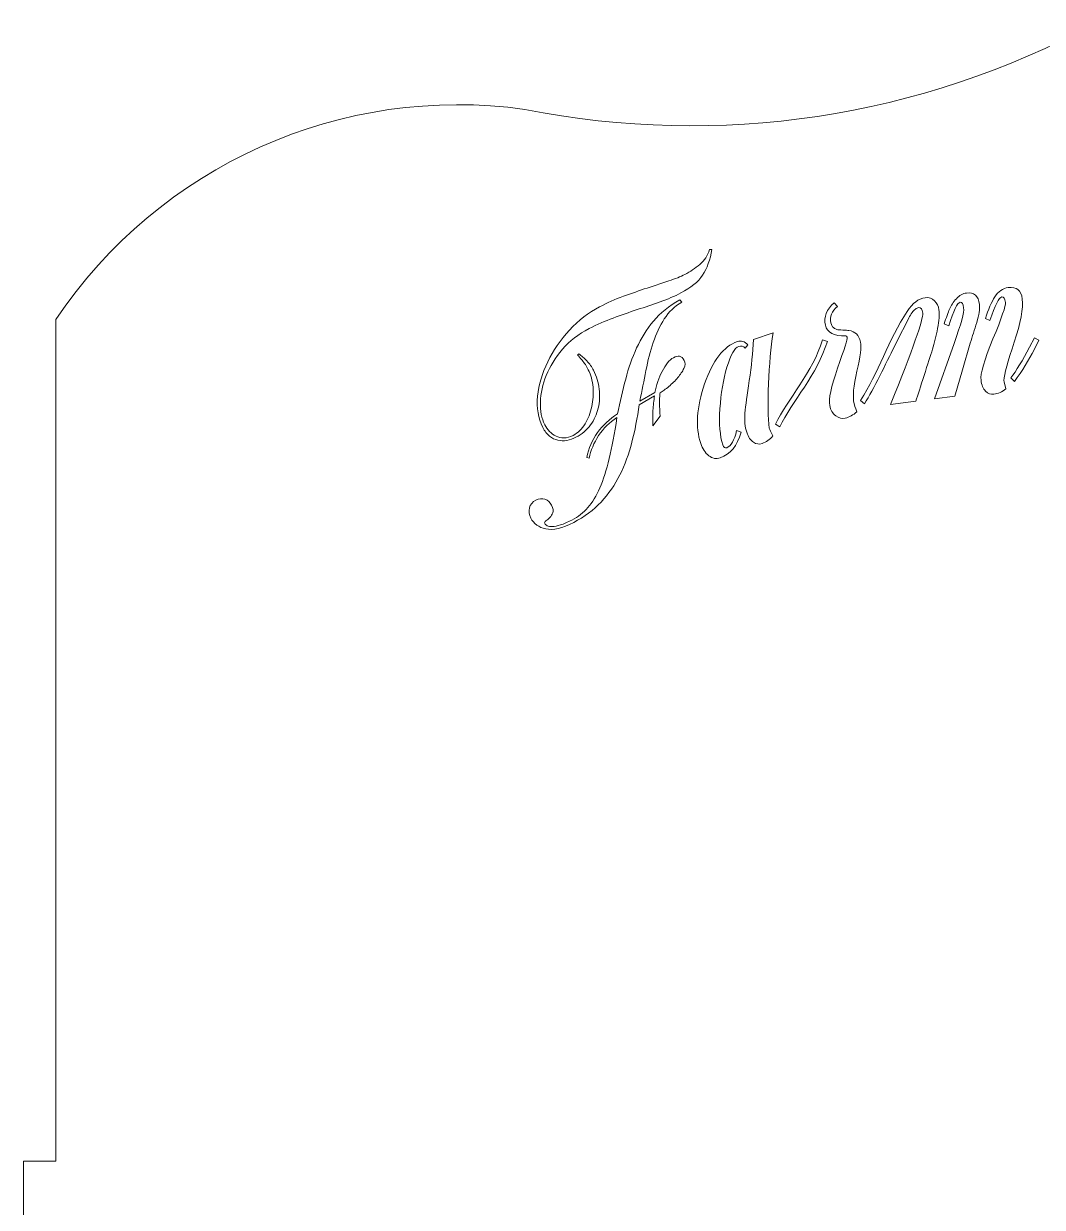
# Model space of a CAD drawing. Header units: millimetres. Extents: x -1461 to 1461, y -779 to 779.
# Drawn here: x -477.3 to -382.2, y -660.7 to -550.3 of the extents above; entities that cross this region are included whole.
import ezdxf

# ---------------------------------------------------------------- set-up
doc = ezdxf.new("R2010")
doc.units = ezdxf.units.MM
doc.header["$MEASUREMENT"] = 0
doc.layers.add('Camada 1', color=7, linetype='Continuous')

msp = doc.modelspace()

# ---------------------------------------------------------------- linework, layer by layer
at = {"layer": 'Camada 1', "color": 250, "lineweight": 20}
for points, knots in [([(-474.2822, -707.2829), (-474.2822, -707.2829), (-474.2822, -771.1561), (-474.2822, -771.1561), (-474.2822, -771.1561), (-474.2822, -771.1561), (-414.7821, -771.1561), (-414.7821, -771.1561), (-414.7821, -771.1561), (-414.7821, -771.1561), (-414.7821, -768.1561), (-414.7821, -768.1561), (-414.7821, -768.1561), (-414.7821, -768.1561), (-339.7821, -768.1561), (-339.7821, -768.1561), (-339.7821, -768.1561), (-339.7821, -768.1561), (-339.7821, -771.1561), (-339.7821, -771.1561), (-339.7821, -771.1561), (-339.7821, -771.1561), (-280.2821, -771.1561), (-280.2821, -771.1561), (-280.2821, -771.1561), (-280.2821, -771.1561), (-280.2821, -707.2829), (-280.2821, -707.2829), (-280.2821, -707.2829), (-280.2821, -707.2829), (-277.2821, -707.2829), (-277.2821, -707.2829), (-277.2821, -707.2829), (-277.2821, -707.2829), (-277.2821, -656.3901), (-277.2821, -656.3901), (-277.2821, -656.3901), (-277.2821, -656.3901), (-280.2821, -656.3901), (-280.2821, -656.3901), (-280.2821, -656.3901), (-280.2821, -656.3901), (-280.2821, -592.7633), (-280.2821, -592.7633), (-280.2821, -592.7633), (-280.2821, -592.7633), (-280.2821, -577.8736), (-280.2821, -577.8736), (-280.2821, -577.8736), (-289.9593, -563.4669), (-306.9542, -555.858), (-324.0814, -558.2641), (-324.0814, -558.2641), (-342.2015, -561.8744), (-361.0066, -559.0464), (-377.2821, -550.2634), (-377.2821, -550.2634), (-393.5576, -559.0464), (-412.3627, -561.8744), (-430.4828, -558.2641), (-430.4828, -558.2641), (-447.61, -555.858), (-464.605, -563.4669), (-474.2822, -577.8736), (-474.2822, -577.8736), (-474.2822, -577.8736), (-474.2822, -592.7633), (-474.2822, -592.7633), (-474.2822, -592.7633), (-474.2822, -592.7633), (-474.2822, -656.3901), (-474.2822, -656.3901), (-474.2822, -656.3901), (-474.2822, -656.3901), (-477.2822, -656.3901), (-477.2822, -656.3901), (-477.2822, -656.3901), (-477.2822, -656.3901), (-477.2822, -707.2829), (-477.2822, -707.2829), (-477.2822, -707.2829), (-477.2822, -707.2829), (-474.2822, -707.2829), (-474.2822, -707.2829)], [0, 0, 0, 0, 0.04545455, 0.04545455, 0.04545455, 0.04545455, 0.09090909, 0.09090909, 0.09090909, 0.09090909, 0.13636364, 0.13636364, 0.13636364, 0.13636364, 0.18181818, 0.18181818, 0.18181818, 0.18181818, 0.22727273, 0.22727273, 0.22727273, 0.22727273, 0.27272727, 0.27272727, 0.27272727, 0.27272727, 0.31818182, 0.31818182, 0.31818182, 0.31818182, 0.36363636, 0.36363636, 0.36363636, 0.36363636, 0.40909091, 0.40909091, 0.40909091, 0.40909091, 0.45454545, 0.45454545, 0.45454545, 0.45454545, 0.5, 0.5, 0.5, 0.5, 0.54545455, 0.54545455, 0.54545455, 0.54545455, 0.59090909, 0.59090909, 0.59090909, 0.59090909, 0.63636364, 0.63636364, 0.63636364, 0.63636364, 0.68181818, 0.68181818, 0.68181818, 0.68181818, 0.72727273, 0.72727273, 0.72727273, 0.72727273, 0.77272727, 0.77272727, 0.77272727, 0.77272727, 0.81818182, 0.81818182, 0.81818182, 0.81818182, 0.86363636, 0.86363636, 0.86363636, 0.86363636, 0.90909091, 0.90909091, 0.90909091, 0.90909091, 1, 1, 1, 1]), ([(-413.0456, -571.3444), (-413.1928, -572.2911), (-413.4783, -573.0826), (-413.9021, -573.7189), (-413.9021, -573.7189), (-414.3258, -574.3551), (-415.0027, -574.9124), (-415.932, -575.3901), (-415.932, -575.3901), (-416.5245, -575.6946), (-417.1666, -575.9692), (-417.8579, -576.2135), (-417.8579, -576.2135), (-418.5492, -576.4578), (-419.2659, -576.7025), (-420.0079, -576.9472), (-420.0079, -576.9472), (-420.7499, -577.1919), (-421.5005, -577.454), (-422.2589, -577.7328), (-422.2589, -577.7328), (-423.0174, -578.0116), (-423.7605, -578.3382), (-424.4878, -578.7121), (-424.4878, -578.7121), (-425.4846, -579.2245), (-426.3162, -579.8697), (-426.9821, -580.6475), (-426.9821, -580.6475), (-427.6482, -581.4254), (-428.1538, -582.2361), (-428.4978, -583.079), (-428.4978, -583.079), (-428.8419, -583.9219), (-429.0257, -584.7553), (-429.0486, -585.5783), (-429.0486, -585.5783), (-429.0716, -586.4013), (-428.9349, -587.1041), (-428.6389, -587.6861), (-428.6389, -587.6861), (-428.5218, -587.9162), (-428.3726, -588.126), (-428.1916, -588.3147), (-428.1916, -588.3147), (-428.0108, -588.5032), (-427.808, -588.6513), (-427.5839, -588.7579), (-427.5839, -588.7579), (-427.3598, -588.8646), (-427.1122, -588.9169), (-426.8416, -588.9144), (-426.8416, -588.9144), (-426.571, -588.9119), (-426.2874, -588.8345), (-425.9912, -588.6821), (-425.9912, -588.6821), (-425.5467, -588.4537), (-425.176, -588.0965), (-424.8794, -587.6111), (-424.8794, -587.6111), (-424.5829, -587.1257), (-424.3727, -586.5863), (-424.2496, -585.9936), (-424.2496, -585.9936), (-424.1265, -585.401), (-424.088, -584.8003), (-424.134, -584.1921), (-424.134, -584.1921), (-424.18, -583.5839), (-424.3271, -583.0359), (-424.5749, -582.5486), (-424.5749, -582.5486), (-424.7472, -582.2102), (-424.9376, -581.9193), (-425.1462, -581.6765), (-425.1462, -581.6765), (-425.3546, -581.4335), (-425.4965, -581.2716), (-425.5717, -581.1907), (-425.5717, -581.1907), (-425.5717, -581.1907), (-425.451, -581.0774), (-425.451, -581.0774), (-425.451, -581.0774), (-425.2126, -581.2451), (-424.9652, -581.4641), (-424.7092, -581.7337), (-424.7092, -581.7337), (-424.4532, -582.0033), (-424.2458, -582.294), (-424.0873, -582.6053), (-424.0873, -582.6053), (-423.8049, -583.1604), (-423.627, -583.7438), (-423.554, -584.355), (-423.554, -584.355), (-423.481, -584.9663), (-423.511, -585.5586), (-423.6444, -586.1309), (-423.6444, -586.1309), (-423.7778, -586.7034), (-424.0204, -587.2293), (-424.3712, -587.7085), (-424.3712, -587.7085), (-424.722, -588.1877), (-425.1736, -588.5695), (-425.7258, -588.8532), (-425.7258, -588.8532), (-425.995, -588.9916), (-426.277, -589.0896), (-426.5705, -589.1465), (-426.5705, -589.1465), (-426.8642, -589.2035), (-427.1469, -589.1994), (-427.4181, -589.1339), (-427.4181, -589.1339), (-427.6893, -589.0684), (-427.9461, -588.9397), (-428.1878, -588.7482), (-428.1878, -588.7482), (-428.4296, -588.5567), (-428.6403, -588.2845), (-428.8193, -587.9327), (-428.8193, -587.9327), (-429.2531, -587.0798), (-429.4142, -586.1119), (-429.3023, -585.0298), (-429.3023, -585.0298), (-429.1904, -583.9474), (-428.8767, -582.8767), (-428.362, -581.818), (-428.362, -581.818), (-427.8473, -580.7592), (-427.1694, -579.7703), (-426.3286, -578.8513), (-426.3286, -578.8513), (-425.4878, -577.9323), (-424.5555, -577.2095), (-423.5319, -576.6835), (-423.5319, -576.6835), (-422.8047, -576.3097), (-422.0615, -575.9832), (-421.303, -575.7042), (-421.303, -575.7042), (-420.5443, -575.4254), (-419.8006, -575.1669), (-419.0721, -574.929), (-419.0721, -574.929), (-419.0721, -574.929), (-417.0635, -574.2681), (-417.0635, -574.2681), (-417.0635, -574.2681), (-416.4532, -574.0652), (-415.9525, -573.8634), (-415.562, -573.6626), (-415.562, -573.6626), (-415.0635, -573.4065), (-414.5977, -573.0942), (-414.1649, -572.7267), (-414.1649, -572.7267), (-413.7319, -572.3589), (-413.4264, -571.8987), (-413.2486, -571.3463), (-413.2486, -571.3463), (-413.2486, -571.3463), (-413.0456, -571.3444), (-413.0456, -571.3444)], [0, 0, 0, 0, 0.02325581, 0.02325581, 0.02325581, 0.02325581, 0.04651163, 0.04651163, 0.04651163, 0.04651163, 0.06976744, 0.06976744, 0.06976744, 0.06976744, 0.09302326, 0.09302326, 0.09302326, 0.09302326, 0.11627907, 0.11627907, 0.11627907, 0.11627907, 0.13953488, 0.13953488, 0.13953488, 0.13953488, 0.1627907, 0.1627907, 0.1627907, 0.1627907, 0.18604651, 0.18604651, 0.18604651, 0.18604651, 0.20930233, 0.20930233, 0.20930233, 0.20930233, 0.23255814, 0.23255814, 0.23255814, 0.23255814, 0.25581395, 0.25581395, 0.25581395, 0.25581395, 0.27906977, 0.27906977, 0.27906977, 0.27906977, 0.30232558, 0.30232558, 0.30232558, 0.30232558, 0.3255814, 0.3255814, 0.3255814, 0.3255814, 0.34883721, 0.34883721, 0.34883721, 0.34883721, 0.37209302, 0.37209302, 0.37209302, 0.37209302, 0.39534884, 0.39534884, 0.39534884, 0.39534884, 0.41860465, 0.41860465, 0.41860465, 0.41860465, 0.44186047, 0.44186047, 0.44186047, 0.44186047, 0.46511628, 0.46511628, 0.46511628, 0.46511628, 0.48837209, 0.48837209, 0.48837209, 0.48837209, 0.51162791, 0.51162791, 0.51162791, 0.51162791, 0.53488372, 0.53488372, 0.53488372, 0.53488372, 0.55813953, 0.55813953, 0.55813953, 0.55813953, 0.58139535, 0.58139535, 0.58139535, 0.58139535, 0.60465116, 0.60465116, 0.60465116, 0.60465116, 0.62790698, 0.62790698, 0.62790698, 0.62790698, 0.65116279, 0.65116279, 0.65116279, 0.65116279, 0.6744186, 0.6744186, 0.6744186, 0.6744186, 0.69767442, 0.69767442, 0.69767442, 0.69767442, 0.72093023, 0.72093023, 0.72093023, 0.72093023, 0.74418605, 0.74418605, 0.74418605, 0.74418605, 0.76744186, 0.76744186, 0.76744186, 0.76744186, 0.79069767, 0.79069767, 0.79069767, 0.79069767, 0.81395349, 0.81395349, 0.81395349, 0.81395349, 0.8372093, 0.8372093, 0.8372093, 0.8372093, 0.86046512, 0.86046512, 0.86046512, 0.86046512, 0.88372093, 0.88372093, 0.88372093, 0.88372093, 0.90697674, 0.90697674, 0.90697674, 0.90697674, 0.93023256, 0.93023256, 0.93023256, 0.93023256, 0.95348837, 0.95348837, 0.95348837, 0.95348837, 1, 1, 1, 1]), ([(-388.9151, -580.0694), (-388.9151, -580.0694), (-389.6508, -582.5759), (-389.6508, -582.5759), (-389.6508, -582.5759), (-389.6508, -582.5759), (-390.3657, -585.0161), (-390.3657, -585.0161), (-390.3657, -585.0161), (-390.3657, -585.0161), (-392.2471, -585.2592), (-392.2471, -585.2592), (-392.2471, -585.2592), (-392.2471, -585.2592), (-390.416, -580.092), (-390.416, -580.092), (-390.416, -580.092), (-389.7769, -578.2916), (-389.483, -577.188), (-389.5345, -576.7841), (-389.5345, -576.7841), (-389.5818, -576.4136), (-389.6916, -576.2419), (-389.8638, -576.264), (-389.8638, -576.264), (-390.1126, -576.296), (-390.4671, -577.0267), (-390.9268, -578.4557), (-390.9268, -578.4557), (-390.9268, -578.4557), (-391.3584, -578.2766), (-391.3584, -578.2766), (-391.3584, -578.2766), (-391.1617, -577.6839), (-390.9919, -577.2216), (-390.8494, -576.8902), (-390.8494, -576.8902), (-390.707, -576.559), (-390.4948, -576.2379), (-390.2134, -575.9277), (-390.2134, -575.9277), (-389.932, -575.6175), (-389.6187, -575.4399), (-389.274, -575.3954), (-389.274, -575.3954), (-388.5656, -575.3039), (-388.1594, -575.6625), (-388.0562, -576.4709), (-388.0562, -576.4709), (-388.0028, -576.8893), (-388.0879, -577.4435), (-388.3111, -578.1327), (-388.3111, -578.1327), (-388.5343, -578.8216), (-388.7359, -579.4636), (-388.9151, -580.0694)], [0, 0, 0, 0, 0.06666667, 0.06666667, 0.06666667, 0.06666667, 0.13333333, 0.13333333, 0.13333333, 0.13333333, 0.2, 0.2, 0.2, 0.2, 0.26666667, 0.26666667, 0.26666667, 0.26666667, 0.33333333, 0.33333333, 0.33333333, 0.33333333, 0.4, 0.4, 0.4, 0.4, 0.46666667, 0.46666667, 0.46666667, 0.46666667, 0.53333333, 0.53333333, 0.53333333, 0.53333333, 0.6, 0.6, 0.6, 0.6, 0.66666667, 0.66666667, 0.66666667, 0.66666667, 0.73333333, 0.73333333, 0.73333333, 0.73333333, 0.8, 0.8, 0.8, 0.8, 0.86666667, 0.86666667, 0.86666667, 0.86666667, 1, 1, 1, 1]), ([(-384.0636, -575.9552), (-383.9531, -576.8212), (-384.2005, -578.1594), (-384.8061, -579.9692), (-384.8061, -579.9692), (-385.4119, -581.779), (-385.7545, -582.9792), (-385.7764, -583.5723), (-385.7764, -583.5723), (-385.7807, -583.6886), (-385.6996, -583.9441), (-385.5906, -584.3408), (-385.5906, -584.3408), (-385.944, -584.6213), (-386.3219, -584.7875), (-386.724, -584.8394), (-386.724, -584.8394), (-387.011, -584.8764), (-387.2668, -584.7821), (-387.4901, -584.5567), (-387.4901, -584.5567), (-387.7133, -584.3314), (-387.8549, -583.9874), (-387.9138, -583.5256), (-387.9138, -583.5256), (-387.9874, -582.9482), (-387.6158, -581.6674), (-386.7989, -579.6837), (-386.7989, -579.6837), (-385.982, -577.6999), (-385.5918, -576.5635), (-385.6287, -576.2748), (-385.6287, -576.2748), (-385.6754, -575.9091), (-385.7852, -575.7374), (-385.9573, -575.7595), (-385.9573, -575.7595), (-386.2255, -575.7939), (-386.5989, -576.5272), (-387.0778, -577.9587), (-387.0778, -577.9587), (-387.0778, -577.9587), (-387.5093, -577.7796), (-387.5093, -577.7796), (-387.5093, -577.7796), (-387.2298, -576.9218), (-386.932, -576.2425), (-386.6165, -575.742), (-386.6165, -575.742), (-386.301, -575.2416), (-385.8844, -574.9576), (-385.3676, -574.891), (-385.3676, -574.891), (-384.6017, -574.7923), (-384.1668, -575.147), (-384.0636, -575.9552)], [0, 0, 0, 0, 0.06666667, 0.06666667, 0.06666667, 0.06666667, 0.13333333, 0.13333333, 0.13333333, 0.13333333, 0.2, 0.2, 0.2, 0.2, 0.26666667, 0.26666667, 0.26666667, 0.26666667, 0.33333333, 0.33333333, 0.33333333, 0.33333333, 0.4, 0.4, 0.4, 0.4, 0.46666667, 0.46666667, 0.46666667, 0.46666667, 0.53333333, 0.53333333, 0.53333333, 0.53333333, 0.6, 0.6, 0.6, 0.6, 0.66666667, 0.66666667, 0.66666667, 0.66666667, 0.73333333, 0.73333333, 0.73333333, 0.73333333, 0.8, 0.8, 0.8, 0.8, 0.86666667, 0.86666667, 0.86666667, 0.86666667, 1, 1, 1, 1]), ([(-415.6502, -582.4314), (-415.7861, -582.7148), (-415.9768, -583.0007), (-416.2211, -583.2885), (-416.2211, -583.2885), (-416.4652, -583.5761), (-416.742, -583.851), (-417.0508, -584.1122), (-417.0508, -584.1122), (-417.3595, -584.3733), (-417.6318, -584.5731), (-417.8674, -584.7112), (-417.8674, -584.7112), (-417.8866, -584.8406), (-417.9022, -585.0024), (-417.9139, -585.1962), (-417.9139, -585.1962), (-417.9255, -585.3899), (-417.9289, -585.5925), (-417.9236, -585.8033), (-417.9236, -585.8033), (-417.9236, -585.8033), (-417.9079, -586.4101), (-417.9079, -586.4101), (-417.9079, -586.4101), (-417.9027, -586.6038), (-417.8862, -586.7618), (-417.8579, -586.8841), (-417.8579, -586.8841), (-417.8579, -586.8841), (-418.5503, -587.7778), (-418.5503, -587.7778), (-418.5503, -587.7778), (-418.5613, -587.2882), (-418.5571, -586.812), (-418.5377, -586.3495), (-418.5377, -586.3495), (-418.5184, -585.887), (-418.4664, -585.4376), (-418.3825, -585.0015), (-418.3825, -585.0015), (-418.3825, -585.0015), (-419.8263, -585.8206), (-419.8263, -585.8206), (-419.8263, -585.8206), (-419.9979, -587.0532), (-420.2242, -588.2199), (-420.5051, -589.3207), (-420.5051, -589.3207), (-420.786, -590.4215), (-421.161, -591.4385), (-421.6294, -592.3709), (-421.6294, -592.3709), (-422.0978, -593.3034), (-422.6809, -594.1454), (-423.3776, -594.8964), (-423.3776, -594.8964), (-424.0743, -595.6473), (-424.9282, -596.2827), (-425.9382, -596.8019), (-425.9382, -596.8019), (-427.0021, -597.3487), (-427.8682, -597.5503), (-428.5358, -597.407), (-428.5358, -597.407), (-429.2034, -597.2636), (-429.6718, -596.9276), (-429.9404, -596.3996), (-429.9404, -596.3996), (-430.0986, -596.0884), (-430.1404, -595.7723), (-430.0657, -595.4522), (-430.0657, -595.4522), (-429.9909, -595.132), (-429.7916, -594.8884), (-429.4684, -594.7224), (-429.4684, -594.7224), (-429.1723, -594.5702), (-428.8881, -594.5437), (-428.6166, -594.6432), (-428.6166, -594.6432), (-428.3451, -594.7427), (-428.1403, -594.9281), (-428.0027, -595.1987), (-428.0027, -595.1987), (-427.8582, -595.483), (-427.8171, -595.7139), (-427.8798, -595.8913), (-427.8798, -595.8913), (-427.9425, -596.0687), (-428.0393, -596.221), (-428.17, -596.3479), (-428.17, -596.3479), (-428.3006, -596.4747), (-428.4217, -596.5798), (-428.5324, -596.6623), (-428.5324, -596.6623), (-428.6432, -596.7448), (-428.6781, -596.8269), (-428.6368, -596.9082), (-428.6368, -596.9082), (-428.5956, -596.9894), (-428.5186, -597.0567), (-428.4067, -597.11), (-428.4067, -597.11), (-428.2947, -597.1633), (-428.1336, -597.1873), (-427.924, -597.1822), (-427.924, -597.1822), (-427.7143, -597.177), (-427.4592, -597.1267), (-427.159, -597.0323), (-427.159, -597.0323), (-426.859, -596.9379), (-426.5067, -596.7866), (-426.1026, -596.579), (-426.1026, -596.579), (-425.5235, -596.2812), (-425.0245, -595.8922), (-424.6061, -595.4126), (-424.6061, -595.4126), (-424.1877, -594.9328), (-423.8157, -594.3189), (-423.491, -593.5713), (-423.491, -593.5713), (-423.1664, -592.8238), (-422.8801, -591.9164), (-422.6327, -590.8499), (-422.6327, -590.8499), (-422.3854, -589.7835), (-422.1397, -588.5042), (-421.896, -587.0127), (-421.896, -587.0127), (-422.6024, -587.4613), (-423.1742, -588.0241), (-423.6111, -588.7013), (-423.6111, -588.7013), (-424.048, -589.3783), (-424.3445, -590.0817), (-424.5004, -590.8109), (-424.5004, -590.8109), (-424.5004, -590.8109), (-424.7142, -590.7414), (-424.7142, -590.7414), (-424.7142, -590.7414), (-424.5528, -589.8898), (-424.2196, -589.1165), (-423.7152, -588.4217), (-423.7152, -588.4217), (-423.2108, -587.727), (-422.585, -587.1447), (-421.8381, -586.6755), (-421.8381, -586.6755), (-421.5981, -585.5444), (-421.3457, -584.4624), (-421.0808, -583.4296), (-421.0808, -583.4296), (-420.8162, -582.3971), (-420.4766, -581.4279), (-420.062, -580.5232), (-420.062, -580.5232), (-419.6474, -579.6183), (-419.1234, -578.7854), (-418.4911, -578.025), (-418.4911, -578.025), (-417.8586, -577.2644), (-417.0408, -576.6005), (-416.0378, -576.0337), (-416.0378, -576.0337), (-416.0378, -576.0337), (-415.8532, -576.2463), (-415.8532, -576.2463), (-415.8532, -576.2463), (-416.5196, -576.64), (-417.0613, -577.1619), (-417.4781, -577.8116), (-417.4781, -577.8116), (-417.8949, -578.4614), (-418.2405, -579.1942), (-418.5138, -580.0092), (-418.5138, -580.0092), (-418.7871, -580.8243), (-419.0127, -581.7005), (-419.1903, -582.6372), (-419.1903, -582.6372), (-419.3679, -583.5739), (-419.5607, -584.5227), (-419.7684, -585.4834), (-419.7684, -585.4834), (-419.7684, -585.4834), (-418.3649, -584.6852), (-418.3649, -584.6852), (-418.3649, -584.6852), (-418.3004, -584.3445), (-418.2104, -584.0035), (-418.0951, -583.6625), (-418.0951, -583.6625), (-417.98, -583.3217), (-417.8439, -583.0038), (-417.6877, -582.7102), (-417.6877, -582.7102), (-417.5314, -582.4164), (-417.3627, -582.1546), (-417.1822, -581.9251), (-417.1822, -581.9251), (-417.0016, -581.6958), (-416.8167, -581.5324), (-416.6284, -581.4356), (-416.6284, -581.4356), (-416.413, -581.325), (-416.2188, -581.2805), (-416.0461, -581.3027), (-416.0461, -581.3027), (-415.8734, -581.3249), (-415.7284, -581.4511), (-415.6113, -581.6813), (-415.6113, -581.6813), (-415.5011, -581.8978), (-415.5143, -582.1483), (-415.6502, -582.4314)], [0, 0, 0, 0, 0.01785714, 0.01785714, 0.01785714, 0.01785714, 0.03571429, 0.03571429, 0.03571429, 0.03571429, 0.05357143, 0.05357143, 0.05357143, 0.05357143, 0.07142857, 0.07142857, 0.07142857, 0.07142857, 0.08928571, 0.08928571, 0.08928571, 0.08928571, 0.10714286, 0.10714286, 0.10714286, 0.10714286, 0.125, 0.125, 0.125, 0.125, 0.14285714, 0.14285714, 0.14285714, 0.14285714, 0.16071429, 0.16071429, 0.16071429, 0.16071429, 0.17857143, 0.17857143, 0.17857143, 0.17857143, 0.19642857, 0.19642857, 0.19642857, 0.19642857, 0.21428571, 0.21428571, 0.21428571, 0.21428571, 0.23214286, 0.23214286, 0.23214286, 0.23214286, 0.25, 0.25, 0.25, 0.25, 0.26785714, 0.26785714, 0.26785714, 0.26785714, 0.28571429, 0.28571429, 0.28571429, 0.28571429, 0.30357143, 0.30357143, 0.30357143, 0.30357143, 0.32142857, 0.32142857, 0.32142857, 0.32142857, 0.33928571, 0.33928571, 0.33928571, 0.33928571, 0.35714286, 0.35714286, 0.35714286, 0.35714286, 0.375, 0.375, 0.375, 0.375, 0.39285714, 0.39285714, 0.39285714, 0.39285714, 0.41071429, 0.41071429, 0.41071429, 0.41071429, 0.42857143, 0.42857143, 0.42857143, 0.42857143, 0.44642857, 0.44642857, 0.44642857, 0.44642857, 0.46428571, 0.46428571, 0.46428571, 0.46428571, 0.48214286, 0.48214286, 0.48214286, 0.48214286, 0.5, 0.5, 0.5, 0.5, 0.51785714, 0.51785714, 0.51785714, 0.51785714, 0.53571429, 0.53571429, 0.53571429, 0.53571429, 0.55357143, 0.55357143, 0.55357143, 0.55357143, 0.57142857, 0.57142857, 0.57142857, 0.57142857, 0.58928571, 0.58928571, 0.58928571, 0.58928571, 0.60714286, 0.60714286, 0.60714286, 0.60714286, 0.625, 0.625, 0.625, 0.625, 0.64285714, 0.64285714, 0.64285714, 0.64285714, 0.66071429, 0.66071429, 0.66071429, 0.66071429, 0.67857143, 0.67857143, 0.67857143, 0.67857143, 0.69642857, 0.69642857, 0.69642857, 0.69642857, 0.71428571, 0.71428571, 0.71428571, 0.71428571, 0.73214286, 0.73214286, 0.73214286, 0.73214286, 0.75, 0.75, 0.75, 0.75, 0.76785714, 0.76785714, 0.76785714, 0.76785714, 0.78571429, 0.78571429, 0.78571429, 0.78571429, 0.80357143, 0.80357143, 0.80357143, 0.80357143, 0.82142857, 0.82142857, 0.82142857, 0.82142857, 0.83928571, 0.83928571, 0.83928571, 0.83928571, 0.85714286, 0.85714286, 0.85714286, 0.85714286, 0.875, 0.875, 0.875, 0.875, 0.89285714, 0.89285714, 0.89285714, 0.89285714, 0.91071429, 0.91071429, 0.91071429, 0.91071429, 0.92857143, 0.92857143, 0.92857143, 0.92857143, 0.94642857, 0.94642857, 0.94642857, 0.94642857, 0.96428571, 0.96428571, 0.96428571, 0.96428571, 1, 1, 1, 1]), ([(-399.1672, -579.9671), (-399.0693, -580.4221), (-399.1798, -581.3301), (-399.4991, -582.6902), (-399.4991, -582.6902), (-399.8184, -584.0503), (-399.9065, -585.0626), (-399.7636, -585.7262), (-399.7636, -585.7262), (-399.7392, -585.8399), (-399.6555, -586.0899), (-399.5132, -586.4759), (-399.5132, -586.4759), (-399.8416, -586.7857), (-400.204, -586.9837), (-400.6001, -587.0698), (-400.6001, -587.0698), (-400.9019, -587.1354), (-401.194, -587.065), (-401.4755, -586.8583), (-401.4755, -586.8583), (-401.7569, -586.6518), (-401.9447, -586.3301), (-402.0388, -585.8939), (-402.0388, -585.8939), (-402.1654, -585.3059), (-401.9176, -584.1399), (-401.2958, -582.3963), (-401.2958, -582.3963), (-400.674, -580.6526), (-400.3816, -579.6952), (-400.4182, -579.5245), (-400.4182, -579.5245), (-400.4344, -579.449), (-400.4728, -579.3999), (-400.5337, -579.4008), (-400.5337, -579.4008), (-401.6544, -579.4185), (-402.2902, -579.088), (-402.4412, -578.3864), (-402.4412, -578.3864), (-402.6045, -577.6277), (-402.3298, -576.9325), (-401.6165, -576.3006), (-401.6165, -576.3006), (-401.6165, -576.3006), (-401.3042, -576.6497), (-401.3042, -576.6497), (-401.3042, -576.6497), (-401.8385, -577.1035), (-402.0443, -577.615), (-401.9218, -578.184), (-401.9218, -578.184), (-401.8811, -578.3735), (-401.8, -578.5201), (-401.6792, -578.6226), (-401.6792, -578.6226), (-401.5584, -578.7252), (-401.4512, -578.7864), (-401.3582, -578.8059), (-401.3582, -578.8059), (-401.2651, -578.8252), (-401.0839, -578.8406), (-400.815, -578.8514), (-400.815, -578.8514), (-400.5461, -578.8621), (-400.3608, -578.8809), (-400.2577, -578.894), (-400.2577, -578.894), (-399.6701, -578.9688), (-399.3058, -579.3224), (-399.1672, -579.9671)], [0, 0, 0, 0, 0.05263158, 0.05263158, 0.05263158, 0.05263158, 0.10526316, 0.10526316, 0.10526316, 0.10526316, 0.15789474, 0.15789474, 0.15789474, 0.15789474, 0.21052632, 0.21052632, 0.21052632, 0.21052632, 0.26315789, 0.26315789, 0.26315789, 0.26315789, 0.31578947, 0.31578947, 0.31578947, 0.31578947, 0.36842105, 0.36842105, 0.36842105, 0.36842105, 0.42105263, 0.42105263, 0.42105263, 0.42105263, 0.47368421, 0.47368421, 0.47368421, 0.47368421, 0.52631579, 0.52631579, 0.52631579, 0.52631579, 0.57894737, 0.57894737, 0.57894737, 0.57894737, 0.63157895, 0.63157895, 0.63157895, 0.63157895, 0.68421053, 0.68421053, 0.68421053, 0.68421053, 0.73684211, 0.73684211, 0.73684211, 0.73684211, 0.78947368, 0.78947368, 0.78947368, 0.78947368, 0.84210526, 0.84210526, 0.84210526, 0.84210526, 0.89473684, 0.89473684, 0.89473684, 0.89473684, 1, 1, 1, 1]), ([(-395.9905, -580.3765), (-396.7744, -581.9207), (-397.9497, -584.3836), (-398.7867, -585.7221), (-398.7867, -585.7221), (-398.7867, -585.7221), (-399.1494, -585.4138), (-399.1494, -585.4138), (-399.1494, -585.4138), (-397.5426, -582.9061), (-396.5386, -579.7323), (-394.8072, -577.1078), (-394.8072, -577.1078), (-394.3004, -576.3396), (-393.7431, -575.9138), (-393.1304, -575.8347), (-393.1304, -575.8347), (-392.7666, -575.7879), (-392.4723, -575.8819), (-392.2476, -576.1169), (-392.2476, -576.1169), (-392.023, -576.3521), (-391.8896, -576.6335), (-391.8479, -576.9604), (-391.8479, -576.9604), (-391.7915, -577.4032), (-391.8296, -577.9806), (-391.9623, -578.6921), (-391.9623, -578.6921), (-392.095, -579.4037), (-392.2552, -580.0558), (-392.4423, -580.6471), (-392.4423, -580.6471), (-392.6294, -581.2388), (-392.891, -582.0503), (-393.2262, -583.0815), (-393.2262, -583.0815), (-393.5614, -584.1129), (-393.8192, -584.9143), (-393.9993, -585.4853), (-393.9993, -585.4853), (-393.9993, -585.4853), (-396.3547, -585.7895), (-396.3547, -585.7895), (-396.3547, -585.7895), (-394.2864, -580.6506), (-393.2866, -577.8112), (-393.3554, -577.2725), (-393.3554, -577.2725), (-393.402, -576.9069), (-393.5214, -576.7365), (-393.7128, -576.761), (-393.7128, -576.761), (-393.8323, -576.7763), (-393.9391, -576.8197), (-394.0368, -576.8909), (-394.0368, -576.8909), (-394.1347, -576.9621), (-394.2428, -577.0692), (-394.35, -577.22), (-394.35, -577.22), (-394.4572, -577.3708), (-394.5554, -577.5292), (-394.6435, -577.703), (-394.6435, -577.703), (-394.6435, -577.703), (-395.0081, -578.43), (-395.0081, -578.43), (-395.0081, -578.43), (-395.0081, -578.43), (-395.4469, -579.2987), (-395.4469, -579.2987), (-395.4469, -579.2987), (-395.4469, -579.2987), (-395.9905, -580.3765), (-395.9905, -580.3765)], [0, 0, 0, 0, 0.05, 0.05, 0.05, 0.05, 0.1, 0.1, 0.1, 0.1, 0.15, 0.15, 0.15, 0.15, 0.2, 0.2, 0.2, 0.2, 0.25, 0.25, 0.25, 0.25, 0.3, 0.3, 0.3, 0.3, 0.35, 0.35, 0.35, 0.35, 0.4, 0.4, 0.4, 0.4, 0.45, 0.45, 0.45, 0.45, 0.5, 0.5, 0.5, 0.5, 0.55, 0.55, 0.55, 0.55, 0.6, 0.6, 0.6, 0.6, 0.65, 0.65, 0.65, 0.65, 0.7, 0.7, 0.7, 0.7, 0.75, 0.75, 0.75, 0.75, 0.8, 0.8, 0.8, 0.8, 0.85, 0.85, 0.85, 0.85, 0.9, 0.9, 0.9, 0.9, 1, 1, 1, 1]), ([(-409.6672, -580.238), (-409.6672, -580.238), (-409.9309, -580.5434), (-409.9309, -580.5434), (-409.9309, -580.5434), (-410.0969, -580.3542), (-410.2987, -580.3003), (-410.5363, -580.3815), (-410.5363, -580.3815), (-410.92, -580.5127), (-411.2843, -581.1548), (-411.6281, -582.3076), (-411.6281, -582.3076), (-411.9719, -583.4601), (-412.1915, -584.7553), (-412.2864, -586.1919), (-412.2864, -586.1919), (-412.3813, -587.6283), (-412.2919, -588.7511), (-412.0185, -589.5594), (-412.0185, -589.5594), (-411.9378, -589.7981), (-411.8148, -589.8893), (-411.6504, -589.8332), (-411.6504, -589.8332), (-411.2484, -589.6958), (-410.9402, -589.1598), (-410.7262, -588.2257), (-410.7262, -588.2257), (-410.7262, -588.2257), (-410.3039, -588.3888), (-410.3039, -588.3888), (-410.3039, -588.3888), (-410.6685, -589.6614), (-411.317, -590.4571), (-412.2491, -590.7759), (-412.2491, -590.7759), (-412.6329, -590.9071), (-412.9922, -590.8403), (-413.3264, -590.5755), (-413.3264, -590.5755), (-413.6606, -590.3108), (-413.912, -589.93), (-414.0798, -589.4341), (-414.0798, -589.4341), (-414.5896, -587.9277), (-414.4668, -586.0765), (-413.711, -583.8809), (-413.711, -583.8809), (-412.9552, -581.6853), (-411.9375, -580.3687), (-410.6581, -579.9311), (-410.6581, -579.9311), (-410.2925, -579.8062), (-409.9623, -579.9084), (-409.6672, -580.238)], [0, 0, 0, 0, 0.06666667, 0.06666667, 0.06666667, 0.06666667, 0.13333333, 0.13333333, 0.13333333, 0.13333333, 0.2, 0.2, 0.2, 0.2, 0.26666667, 0.26666667, 0.26666667, 0.26666667, 0.33333333, 0.33333333, 0.33333333, 0.33333333, 0.4, 0.4, 0.4, 0.4, 0.46666667, 0.46666667, 0.46666667, 0.46666667, 0.53333333, 0.53333333, 0.53333333, 0.53333333, 0.6, 0.6, 0.6, 0.6, 0.66666667, 0.66666667, 0.66666667, 0.66666667, 0.73333333, 0.73333333, 0.73333333, 0.73333333, 0.8, 0.8, 0.8, 0.8, 0.86666667, 0.86666667, 0.86666667, 0.86666667, 1, 1, 1, 1]), ([(-407.3297, -579.1005), (-407.5348, -580.4824), (-407.6748, -582.0729), (-407.7491, -583.8715), (-407.7491, -583.8715), (-407.8234, -585.6699), (-407.7998, -587.0507), (-407.6779, -588.0135), (-407.6779, -588.0135), (-407.6406, -588.1238), (-407.5291, -588.3624), (-407.3437, -588.7294), (-407.3437, -588.7294), (-407.6347, -589.0748), (-407.9721, -589.3134), (-408.3558, -589.4445), (-408.3558, -589.4445), (-408.6299, -589.5382), (-408.8992, -589.4969), (-409.1626, -589.3207), (-409.1626, -589.3207), (-409.4261, -589.1445), (-409.6328, -588.8357), (-409.7819, -588.3948), (-409.7819, -588.3948), (-409.9559, -587.8805), (-410.0114, -587.2792), (-409.9486, -586.5915), (-409.9486, -586.5915), (-409.8859, -585.9039), (-409.7529, -584.8948), (-409.5506, -583.5651), (-409.5506, -583.5651), (-409.3483, -582.2352), (-409.2109, -580.9531), (-409.1392, -579.7191), (-409.1392, -579.7191), (-409.1392, -579.7191), (-407.3297, -579.1005), (-407.3297, -579.1005)], [0, 0, 0, 0, 0.09090909, 0.09090909, 0.09090909, 0.09090909, 0.18181818, 0.18181818, 0.18181818, 0.18181818, 0.27272727, 0.27272727, 0.27272727, 0.27272727, 0.36363636, 0.36363636, 0.36363636, 0.36363636, 0.45454545, 0.45454545, 0.45454545, 0.45454545, 0.54545455, 0.54545455, 0.54545455, 0.54545455, 0.63636364, 0.63636364, 0.63636364, 0.63636364, 0.72727273, 0.72727273, 0.72727273, 0.72727273, 0.81818182, 0.81818182, 0.81818182, 0.81818182, 1, 1, 1, 1]), ([(-402.2579, -579.925), (-403.1794, -582.9688), (-405.5819, -585.5326), (-406.7078, -587.897), (-406.7078, -587.897), (-406.7078, -587.897), (-407.1032, -587.6324), (-407.1032, -587.6324), (-407.1032, -587.6324), (-405.9973, -585.3092), (-403.5884, -582.7732), (-402.7093, -579.7552), (-402.7093, -579.7552), (-402.7093, -579.7552), (-402.2579, -579.925), (-402.2579, -579.925)], [0, 0, 0, 0, 0.2, 0.2, 0.2, 0.2, 0.4, 0.4, 0.4, 0.4, 0.6, 0.6, 0.6, 0.6, 1, 1, 1, 1]), ([(-382.5204, -579.8062), (-382.5204, -579.8062), (-382.9628, -580.6851), (-382.9628, -580.6851), (-382.9628, -580.6851), (-383.4534, -581.6598), (-384.0541, -582.6554), (-384.8026, -583.6521), (-384.8026, -583.6521), (-384.8026, -583.6521), (-385.1379, -583.3138), (-385.1379, -583.3138), (-385.1379, -583.3138), (-384.618, -582.6598), (-384.0303, -581.7062), (-383.3827, -580.4457), (-383.3827, -580.4457), (-383.3827, -580.4457), (-382.9306, -579.5657), (-382.9306, -579.5657), (-382.9306, -579.5657), (-382.9306, -579.5657), (-382.5204, -579.8062), (-382.5204, -579.8062)], [0, 0, 0, 0, 0.14285714, 0.14285714, 0.14285714, 0.14285714, 0.28571429, 0.28571429, 0.28571429, 0.28571429, 0.42857143, 0.42857143, 0.42857143, 0.42857143, 0.57142857, 0.57142857, 0.57142857, 0.57142857, 0.71428571, 0.71428571, 0.71428571, 0.71428571, 1, 1, 1, 1])]:
    msp.add_open_spline(points, degree=3, knots=knots, dxfattribs=at)

doc.saveas('drawing.dxf')
